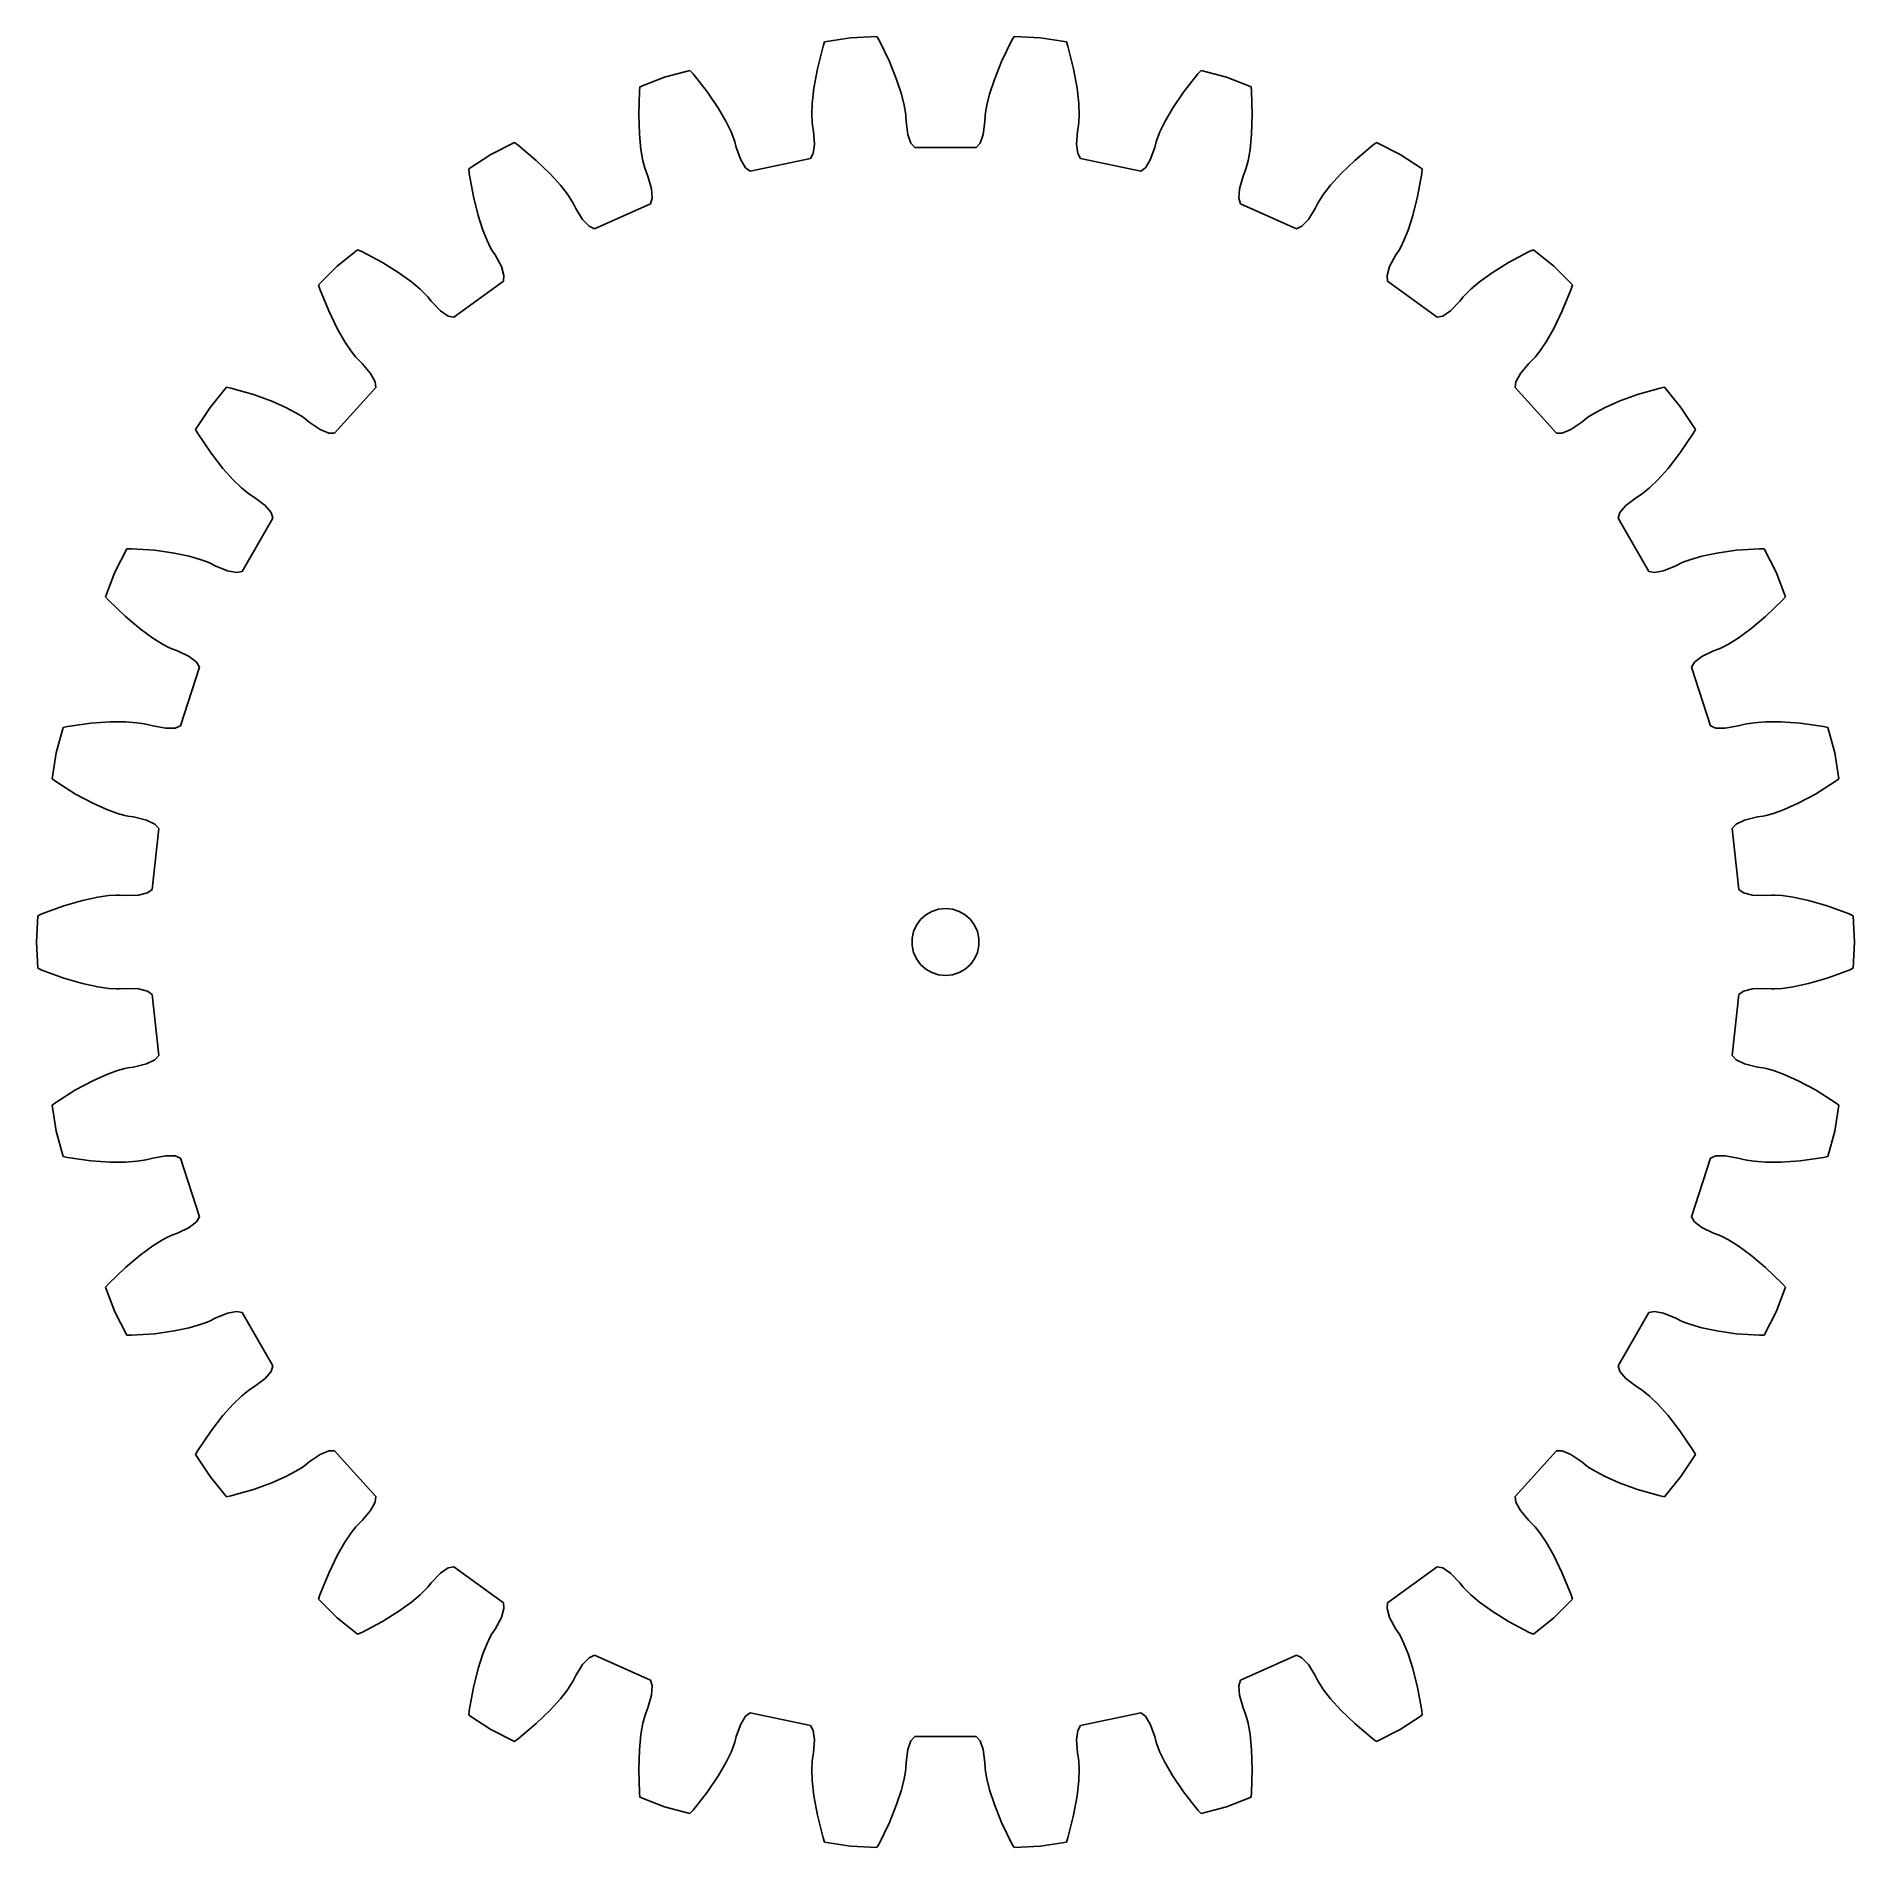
# Model space of a CAD drawing. Header units: metres. Extents: x -40.7 to 40.7, y -40.6 to 40.6.
import ezdxf

# ---------------------------------------------------------------- set-up
doc = ezdxf.new("R2010")
doc.units = ezdxf.units.M

msp = doc.modelspace()

# ---------------------------------------------------------------- linework, layer by layer
for p, q in [((-5.487, 40.145), (-5.742, 39.123)), ((-5.424, 40.336), (-5.487, 40.145)), ((-4.259, 40.52), (-5.424, 40.336)), ((-3.081, 40.582), (-4.259, 40.52)), ((-2.98, 40.408), (-3.081, 40.582)), ((-2.517, 39.462), (-2.98, 40.408)), ((2.98, 40.408), (2.517, 39.462)), ((3.081, 40.582), (2.98, 40.408)), ((4.259, 40.52), (3.081, 40.582)), ((5.424, 40.336), (4.259, 40.52)), ((5.487, 40.145), (5.424, 40.336)), ((5.742, 39.123), (5.487, 40.145)), ((-5.742, 39.123), (-5.895, 38.265)), ((-2.19, 38.654), (-2.517, 39.462)), ((2.517, 39.462), (2.19, 38.654)), ((5.895, 38.265), (5.742, 39.123)), ((-13.692, 38.327), (-13.713, 38.127)), ((-12.59, 38.75), (-13.692, 38.327)), ((-11.451, 39.055), (-12.59, 38.75)), ((-11.316, 38.905), (-11.451, 39.055)), ((-10.667, 38.077), (-11.316, 38.905)), ((-1.976, 37.997), (-2.19, 38.654)), ((2.19, 38.654), (1.976, 37.997)), ((11.316, 38.905), (10.667, 38.077)), ((11.451, 39.055), (11.316, 38.905)), ((12.59, 38.75), (11.451, 39.055)), ((13.692, 38.327), (12.59, 38.75)), ((13.713, 38.127), (13.692, 38.327)), ((-13.713, 38.127), (-13.751, 37.075)), ((-10.179, 37.354), (-10.667, 38.077)), ((-5.968, 37.577), (-5.986, 37.067)), ((-5.895, 38.265), (-5.968, 37.577)), ((-1.852, 37.501), (-1.976, 37.997)), ((-1.794, 37.176), (-1.852, 37.501)), ((1.852, 37.501), (1.794, 37.176)), ((1.976, 37.997), (1.852, 37.501)), ((5.968, 37.577), (5.895, 38.265)), ((5.986, 37.067), (5.968, 37.577)), ((10.667, 38.077), (10.179, 37.354)), ((13.751, 37.075), (13.713, 38.127)), ((-13.751, 37.075), (-13.721, 36.203)), ((-9.832, 36.756), (-10.179, 37.354)), ((-9.608, 36.297), (-9.832, 36.756)), ((-5.986, 37.067), (-5.975, 36.737)), ((-5.975, 36.737), (-5.959, 36.588)), ((-1.778, 37.028), (-1.794, 37.176)), ((-1.769, 36.772), (-1.778, 37.028)), ((-1.689, 36.188), (-1.769, 36.772)), ((1.769, 36.772), (1.689, 36.188)), ((1.778, 37.028), (1.769, 36.772)), ((1.794, 37.176), (1.778, 37.028)), ((5.959, 36.588), (5.975, 36.737)), ((5.975, 36.737), (5.986, 37.067)), ((9.832, 36.756), (9.608, 36.297)), ((10.179, 37.354), (9.832, 36.756)), ((13.721, 36.203), (13.751, 37.075)), ((-13.721, 36.203), (-13.65, 35.515)), ((-9.484, 35.991), (-9.608, 36.297)), ((-9.438, 35.849), (-9.484, 35.991)), ((-5.959, 36.588), (-5.915, 36.336)), ((-5.915, 36.336), (-5.872, 35.748)), ((-1.549, 35.796), (-1.689, 36.188)), ((1.689, 36.188), (1.549, 35.796)), ((5.872, 35.748), (5.915, 36.336)), ((5.915, 36.336), (5.959, 36.588)), ((9.484, 35.991), (9.438, 35.849)), ((9.608, 36.297), (9.484, 35.991)), ((13.65, 35.515), (13.721, 36.203)), ((-20.372, 35.285), (-21.361, 34.642)), ((-19.321, 35.821), (-20.372, 35.285)), ((-19.158, 35.703), (-19.321, 35.821)), ((-18.351, 35.027), (-19.158, 35.703)), ((-13.65, 35.515), (-13.562, 35.012)), ((-9.376, 35.601), (-9.438, 35.849)), ((-9.176, 35.046), (-9.376, 35.601)), ((-8.958, 34.692), (-9.176, 35.046)), ((-6.056, 35.109), (-8.747, 34.537)), ((-5.927, 35.336), (-6.056, 35.109)), ((-5.872, 35.748), (-5.927, 35.336)), ((-1.376, 35.601), (-1.549, 35.796)), ((1.376, 35.601), (-1.376, 35.601)), ((1.549, 35.796), (1.376, 35.601)), ((5.927, 35.336), (5.872, 35.748)), ((6.056, 35.109), (5.927, 35.336)), ((8.747, 34.537), (6.056, 35.109)), ((9.176, 35.046), (8.958, 34.692)), ((9.376, 35.601), (9.176, 35.046)), ((9.438, 35.849), (9.376, 35.601)), ((13.562, 35.012), (13.65, 35.515)), ((19.158, 35.703), (18.351, 35.027)), ((19.321, 35.821), (19.158, 35.703)), ((20.372, 35.285), (19.321, 35.821)), ((21.361, 34.642), (20.372, 35.285)), ((-21.361, 34.642), (-21.341, 34.442)), ((-21.341, 34.442), (-21.159, 33.405)), ((-17.723, 34.422), (-18.351, 35.027)), ((-17.26, 33.908), (-17.723, 34.422)), ((-13.562, 35.012), (-13.482, 34.692)), ((-13.482, 34.692), (-13.436, 34.55)), ((-13.436, 34.55), (-13.34, 34.312)), ((-13.34, 34.312), (-13.176, 33.746)), ((-8.747, 34.537), (-8.958, 34.692)), ((8.958, 34.692), (8.747, 34.537)), ((13.176, 33.746), (13.34, 34.312)), ((13.34, 34.312), (13.436, 34.55)), ((13.436, 34.55), (13.482, 34.692)), ((13.482, 34.692), (13.562, 35.012)), ((17.723, 34.422), (17.26, 33.908)), ((18.351, 35.027), (17.723, 34.422)), ((21.159, 33.405), (21.341, 34.442)), ((21.341, 34.442), (21.361, 34.642)), ((-16.945, 33.506), (-17.26, 33.908)), ((-16.76, 33.233), (-16.945, 33.506)), ((-13.176, 33.746), (-13.144, 33.331)), ((13.144, 33.331), (13.176, 33.746)), ((16.945, 33.506), (16.76, 33.233)), ((17.26, 33.908), (16.945, 33.506)), ((-21.159, 33.405), (-20.949, 32.559)), ((-16.685, 33.103), (-16.76, 33.233)), ((-16.573, 32.873), (-16.685, 33.103)), ((-16.262, 32.372), (-16.573, 32.873)), ((-13.223, 33.082), (-15.737, 31.963)), ((-13.144, 33.331), (-13.223, 33.082)), ((13.223, 33.082), (13.144, 33.331)), ((15.737, 31.963), (13.223, 33.082)), ((16.573, 32.873), (16.262, 32.372)), ((16.685, 33.103), (16.573, 32.873)), ((16.76, 33.233), (16.685, 33.103)), ((20.949, 32.559), (21.159, 33.405)), ((-20.949, 32.559), (-20.736, 31.901)), ((-20.736, 31.901), (-20.545, 31.428)), ((-15.975, 32.071), (-16.262, 32.372)), ((-15.737, 31.963), (-15.975, 32.071)), ((15.975, 32.071), (15.737, 31.963)), ((16.262, 32.372), (15.975, 32.071)), ((20.545, 31.428), (20.736, 31.901)), ((20.736, 31.901), (20.949, 32.559)), ((-26.346, 31.021), (-27.263, 30.278)), ((-26.162, 30.939), (-26.346, 31.021)), ((-20.545, 31.428), (-20.4, 31.131)), ((-20.4, 31.131), (-20.326, 31.001)), ((-20.326, 31.001), (-20.183, 30.789)), ((20.183, 30.789), (20.326, 31.001)), ((20.326, 31.001), (20.4, 31.131)), ((20.4, 31.131), (20.545, 31.428)), ((26.346, 31.021), (26.162, 30.939)), ((27.263, 30.278), (26.346, 31.021)), ((-27.263, 30.278), (-28.097, 29.444)), ((-25.232, 30.446), (-26.162, 30.939)), ((-24.492, 29.985), (-25.232, 30.446)), ((-20.183, 30.789), (-19.904, 30.27)), ((-19.904, 30.27), (-19.787, 29.87)), ((19.787, 29.87), (19.904, 30.27)), ((19.904, 30.27), (20.183, 30.789)), ((25.232, 30.446), (24.492, 29.985)), ((26.162, 30.939), (25.232, 30.446)), ((28.097, 29.444), (27.263, 30.278)), ((-28.097, 29.444), (-28.035, 29.253)), ((-23.932, 29.579), (-24.492, 29.985)), ((-23.541, 29.251), (-23.932, 29.579)), ((-19.813, 29.61), (-22.039, 27.993)), ((-19.787, 29.87), (-19.813, 29.61)), ((19.813, 29.61), (19.787, 29.87)), ((22.039, 27.993), (19.813, 29.61)), ((23.932, 29.579), (23.541, 29.251)), ((24.492, 29.985), (23.932, 29.579)), ((28.035, 29.253), (28.097, 29.444)), ((-28.035, 29.253), (-27.642, 28.276)), ((-23.303, 29.022), (-23.541, 29.251)), ((-23.203, 28.911), (-23.303, 29.022)), ((-23.045, 28.709), (-23.203, 28.911)), ((-22.637, 28.284), (-23.045, 28.709)), ((23.045, 28.709), (22.637, 28.284)), ((23.203, 28.911), (23.045, 28.709)), ((23.303, 29.022), (23.203, 28.911)), ((23.541, 29.251), (23.303, 29.022)), ((27.642, 28.276), (28.035, 29.253)), ((-27.642, 28.276), (-27.26, 27.492)), ((-22.294, 28.049), (-22.637, 28.284)), ((-22.039, 27.993), (-22.294, 28.049)), ((22.294, 28.049), (22.039, 27.993)), ((22.637, 28.284), (22.294, 28.049)), ((27.26, 27.492), (27.642, 28.276)), ((-27.26, 27.492), (-26.915, 26.893)), ((-26.915, 26.893), (-26.63, 26.469)), ((26.63, 26.469), (26.915, 26.893)), ((26.915, 26.893), (27.26, 27.492)), ((-26.63, 26.469), (-26.427, 26.209)), ((-26.427, 26.209), (-26.327, 26.098)), ((-26.327, 26.098), (-26.143, 25.92)), ((26.143, 25.92), (26.327, 26.098)), ((26.327, 26.098), (26.427, 26.209)), ((26.427, 26.209), (26.63, 26.469)), ((-26.143, 25.92), (-25.763, 25.47)), ((-25.763, 25.47), (-25.565, 25.103)), ((25.565, 25.103), (25.763, 25.47)), ((25.763, 25.47), (26.143, 25.92)), ((-32.22, 24.865), (-32.962, 23.949)), ((-32.023, 24.824), (-32.22, 24.865)), ((-31.011, 24.535), (-32.023, 24.824)), ((-30.191, 24.237), (-31.011, 24.535)), ((-25.536, 24.844), (-27.377, 22.799)), ((-25.565, 25.103), (-25.536, 24.844)), ((25.536, 24.844), (25.565, 25.103)), ((27.377, 22.799), (25.536, 24.844)), ((31.011, 24.535), (30.191, 24.237)), ((32.023, 24.824), (31.011, 24.535)), ((32.22, 24.865), (32.023, 24.824)), ((32.962, 23.949), (32.22, 24.865)), ((-32.962, 23.949), (-33.605, 22.959)), ((-29.559, 23.957), (-30.191, 24.237)), ((-29.108, 23.717), (-29.559, 23.957)), ((-28.828, 23.543), (-29.108, 23.717)), ((29.108, 23.717), (28.828, 23.543)), ((29.559, 23.957), (29.108, 23.717)), ((30.191, 24.237), (29.559, 23.957)), ((33.605, 22.959), (32.962, 23.949)), ((-33.605, 22.959), (-33.504, 22.785)), ((-28.707, 23.455), (-28.828, 23.543)), ((-28.511, 23.291), (-28.707, 23.455)), ((-28.023, 22.959), (-28.511, 23.291)), ((-27.638, 22.801), (-28.023, 22.959)), ((28.023, 22.959), (27.638, 22.801)), ((28.511, 23.291), (28.023, 22.959)), ((28.707, 23.455), (28.511, 23.291)), ((28.828, 23.543), (28.707, 23.455)), ((33.504, 22.785), (33.605, 22.959)), ((-33.504, 22.785), (-32.917, 21.911)), ((-27.377, 22.799), (-27.638, 22.801)), ((27.638, 22.801), (27.377, 22.799)), ((32.917, 21.911), (33.504, 22.785)), ((-32.917, 21.911), (-32.38, 21.224)), ((-32.38, 21.224), (-31.918, 20.709)), ((31.918, 20.709), (32.38, 21.224)), ((32.38, 21.224), (32.917, 21.911)), ((-31.918, 20.709), (-31.551, 20.354)), ((31.551, 20.354), (31.918, 20.709)), ((-31.551, 20.354), (-31.299, 20.142)), ((-31.299, 20.142), (-31.178, 20.054)), ((-31.178, 20.054), (-30.961, 19.918)), ((-30.961, 19.918), (-30.495, 19.557)), ((30.495, 19.557), (30.961, 19.918)), ((30.961, 19.918), (31.178, 20.054)), ((31.178, 20.054), (31.299, 20.142)), ((31.299, 20.142), (31.551, 20.354)), ((-30.143, 18.992), (-31.519, 16.609)), ((-30.495, 19.557), (-30.226, 19.24)), ((-30.226, 19.24), (-30.143, 18.992)), ((30.143, 18.992), (30.226, 19.24)), ((31.519, 16.609), (30.143, 18.992)), ((30.226, 19.24), (30.495, 19.557)), ((-36.686, 17.623), (-37.221, 16.572)), ((-36.484, 17.623), (-36.686, 17.623)), ((-35.434, 17.551), (-36.484, 17.623)), ((-34.57, 17.431), (-35.434, 17.551)), ((-33.894, 17.287), (-34.57, 17.431)), ((-33.403, 17.147), (-33.894, 17.287)), ((-33.093, 17.035), (-33.403, 17.147)), ((33.403, 17.147), (33.093, 17.035)), ((33.894, 17.287), (33.403, 17.147)), ((34.57, 17.431), (33.894, 17.287)), ((35.434, 17.551), (34.57, 17.431)), ((36.484, 17.623), (35.434, 17.551)), ((36.686, 17.623), (36.484, 17.623)), ((37.221, 16.572), (36.686, 17.623)), ((-37.221, 16.572), (-37.644, 15.47)), ((-32.956, 16.974), (-33.093, 17.035)), ((-32.73, 16.854), (-32.956, 16.974)), ((-32.184, 16.631), (-32.73, 16.854)), ((-31.775, 16.556), (-32.184, 16.631)), ((-31.519, 16.609), (-31.775, 16.556)), ((31.775, 16.556), (31.519, 16.609)), ((32.184, 16.631), (31.775, 16.556)), ((32.73, 16.854), (32.184, 16.631)), ((32.956, 16.974), (32.73, 16.854)), ((33.093, 17.035), (32.956, 16.974)), ((37.644, 15.47), (37.221, 16.572)), ((-37.644, 15.47), (-37.51, 15.321)), ((-37.51, 15.321), (-36.753, 14.589)), ((36.753, 14.589), (37.51, 15.321)), ((37.51, 15.321), (37.644, 15.47)), ((-36.753, 14.589), (-36.086, 14.028)), ((-36.086, 14.028), (-35.527, 13.621)), ((35.527, 13.621), (36.086, 14.028)), ((36.086, 14.028), (36.753, 14.589)), ((-35.527, 13.621), (-35.094, 13.35)), ((-35.094, 13.35), (-34.803, 13.194)), ((-34.803, 13.194), (-34.666, 13.133)), ((-34.666, 13.133), (-34.426, 13.046)), ((-34.426, 13.046), (-33.895, 12.789)), ((33.895, 12.789), (34.426, 13.046)), ((34.426, 13.046), (34.666, 13.133)), ((34.666, 13.133), (34.803, 13.194)), ((34.803, 13.194), (35.094, 13.35)), ((35.094, 13.35), (35.527, 13.621)), ((-33.433, 12.31), (-34.283, 9.693)), ((-33.895, 12.789), (-33.565, 12.535)), ((-33.565, 12.535), (-33.433, 12.31)), ((33.433, 12.31), (33.565, 12.535)), ((34.283, 9.693), (33.433, 12.31)), ((33.565, 12.535), (33.895, 12.789)), ((-38.309, 9.8), (-39.351, 9.653)), ((-37.439, 9.862), (-38.309, 9.8)), ((-36.748, 9.863), (-37.439, 9.862)), ((-36.238, 9.828), (-36.748, 9.863)), ((-35.911, 9.782), (-36.238, 9.828)), ((-35.765, 9.751), (-35.911, 9.782)), ((35.911, 9.782), (35.765, 9.751)), ((36.238, 9.828), (35.911, 9.782)), ((36.748, 9.863), (36.238, 9.828)), ((37.439, 9.862), (36.748, 9.863)), ((38.309, 9.8), (37.439, 9.862)), ((39.351, 9.653), (38.309, 9.8)), ((-39.548, 9.611), (-39.853, 8.471)), ((-39.351, 9.653), (-39.548, 9.611)), ((-35.519, 9.681), (-35.765, 9.751)), ((-34.939, 9.576), (-35.519, 9.681)), ((-34.523, 9.588), (-34.939, 9.576)), ((-34.283, 9.693), (-34.523, 9.588)), ((34.523, 9.588), (34.283, 9.693)), ((34.939, 9.576), (34.523, 9.588)), ((35.519, 9.681), (34.939, 9.576)), ((35.765, 9.751), (35.519, 9.681)), ((39.548, 9.611), (39.351, 9.653)), ((39.853, 8.471), (39.548, 9.611)), ((-39.853, 8.471), (-40.038, 7.306)), ((40.038, 7.306), (39.853, 8.471)), ((-40.038, 7.306), (-39.875, 7.187)), ((-39.875, 7.187), (-38.983, 6.629)), ((-38.983, 6.629), (-38.213, 6.218)), ((38.213, 6.218), (38.983, 6.629)), ((38.983, 6.629), (39.875, 7.187)), ((39.875, 7.187), (40.038, 7.306)), ((-38.213, 6.218), (-37.582, 5.937)), ((-37.582, 5.937), (-37.102, 5.761)), ((-37.102, 5.761), (-36.785, 5.67)), ((36.785, 5.67), (37.102, 5.761)), ((37.102, 5.761), (37.582, 5.937)), ((37.582, 5.937), (38.213, 6.218)), ((-36.785, 5.67), (-36.639, 5.639)), ((-36.639, 5.639), (-36.386, 5.603)), ((-36.386, 5.603), (-35.813, 5.463)), ((-35.813, 5.463), (-35.438, 5.282)), ((-35.262, 5.089), (-35.549, 2.353)), ((-35.438, 5.282), (-35.262, 5.089)), ((35.262, 5.089), (35.438, 5.282)), ((35.549, 2.353), (35.262, 5.089)), ((35.438, 5.282), (35.813, 5.463)), ((35.813, 5.463), (36.386, 5.603)), ((36.386, 5.603), (36.639, 5.639)), ((36.639, 5.639), (36.785, 5.67)), ((-38.671, 1.863), (-39.509, 1.621)), ((-37.995, 2.007), (-38.671, 1.863)), ((-37.49, 2.078), (-37.995, 2.007)), ((-37.16, 2.102), (-37.49, 2.078)), ((-37.011, 2.102), (-37.16, 2.102)), ((-36.756, 2.084), (-37.011, 2.102)), ((-36.166, 2.103), (-36.756, 2.084)), ((-35.762, 2.201), (-36.166, 2.103)), ((-35.549, 2.353), (-35.762, 2.201)), ((35.762, 2.201), (35.549, 2.353)), ((36.166, 2.103), (35.762, 2.201)), ((36.756, 2.084), (36.166, 2.103)), ((37.011, 2.102), (36.756, 2.084)), ((37.16, 2.102), (37.011, 2.102)), ((37.49, 2.078), (37.16, 2.102)), ((37.995, 2.007), (37.49, 2.078)), ((38.671, 1.863), (37.995, 2.007)), ((39.509, 1.621), (38.671, 1.863)), ((-40.682, 1.178), (-40.744, 0)), ((-40.498, 1.26), (-40.682, 1.178)), ((-39.509, 1.621), (-40.498, 1.26)), ((-1.299, 0.75), (-1.115, 1.004)), ((-1.115, 1.004), (-0.882, 1.214)), ((-0.882, 1.214), (-0.61, 1.37)), ((-0.61, 1.37), (-0.312, 1.467)), ((-0.312, 1.467), (0, 1.5)), ((0, 1.5), (0.312, 1.467)), ((0.312, 1.467), (0.61, 1.37)), ((0.61, 1.37), (0.882, 1.214)), ((0.882, 1.214), (1.115, 1.004)), ((1.115, 1.004), (1.299, 0.75)), ((40.498, 1.26), (39.509, 1.621)), ((40.682, 1.178), (40.498, 1.26)), ((40.744, 0), (40.682, 1.178)), ((-1.492, 0.157), (-1.427, 0.464)), ((-1.492, -0.157), (-1.492, 0.157)), ((-1.427, 0.464), (-1.299, 0.75)), ((1.299, 0.75), (1.427, 0.464)), ((1.427, 0.464), (1.492, 0.157)), ((1.492, 0.157), (1.492, -0.157)), ((40.682, -1.178), (40.744, 0)), ((-40.744, 0), (-40.682, -1.178)), ((-1.427, -0.464), (-1.492, -0.157)), ((-1.299, -0.75), (-1.427, -0.464)), ((-1.115, -1.004), (-1.299, -0.75)), ((1.299, -0.75), (1.115, -1.004)), ((1.427, -0.464), (1.299, -0.75)), ((1.492, -0.157), (1.427, -0.464)), ((-40.682, -1.178), (-40.498, -1.26)), ((-40.498, -1.26), (-39.509, -1.621)), ((-39.509, -1.621), (-38.671, -1.863)), ((-0.882, -1.214), (-1.115, -1.004)), ((-0.61, -1.37), (-0.882, -1.214)), ((-0.312, -1.467), (-0.61, -1.37)), ((0, -1.5), (-0.312, -1.467)), ((0.312, -1.467), (0, -1.5)), ((0.61, -1.37), (0.312, -1.467)), ((0.882, -1.214), (0.61, -1.37)), ((1.115, -1.004), (0.882, -1.214)), ((38.671, -1.863), (39.509, -1.621)), ((39.509, -1.621), (40.498, -1.26)), ((40.498, -1.26), (40.682, -1.178)), ((-38.671, -1.863), (-37.995, -2.007)), ((-37.995, -2.007), (-37.49, -2.078)), ((-37.49, -2.078), (-37.16, -2.102)), ((-37.16, -2.102), (-37.011, -2.102)), ((-37.011, -2.102), (-36.756, -2.084)), ((-36.756, -2.084), (-36.166, -2.103)), ((-36.166, -2.103), (-35.762, -2.201)), ((-35.762, -2.201), (-35.549, -2.353)), ((-35.549, -2.353), (-35.262, -5.089)), ((35.262, -5.089), (35.549, -2.353)), ((35.549, -2.353), (35.762, -2.201)), ((35.762, -2.201), (36.166, -2.103)), ((36.166, -2.103), (36.756, -2.084)), ((36.756, -2.084), (37.011, -2.102)), ((37.011, -2.102), (37.16, -2.102)), ((37.16, -2.102), (37.49, -2.078)), ((37.49, -2.078), (37.995, -2.007)), ((37.995, -2.007), (38.671, -1.863)), ((-36.785, -5.67), (-37.102, -5.761)), ((-36.639, -5.639), (-36.785, -5.67)), ((-36.386, -5.603), (-36.639, -5.639)), ((-35.813, -5.463), (-36.386, -5.603)), ((-35.438, -5.282), (-35.813, -5.463)), ((-35.262, -5.089), (-35.438, -5.282)), ((35.438, -5.282), (35.262, -5.089)), ((35.813, -5.463), (35.438, -5.282)), ((36.386, -5.603), (35.813, -5.463)), ((36.639, -5.639), (36.386, -5.603)), ((36.785, -5.67), (36.639, -5.639)), ((37.102, -5.761), (36.785, -5.67)), ((-38.213, -6.218), (-38.983, -6.629)), ((-37.582, -5.937), (-38.213, -6.218)), ((-37.102, -5.761), (-37.582, -5.937)), ((37.582, -5.937), (37.102, -5.761)), ((38.213, -6.218), (37.582, -5.937)), ((38.983, -6.629), (38.213, -6.218)), ((-39.875, -7.187), (-40.038, -7.306)), ((-40.038, -7.306), (-39.853, -8.471)), ((-38.983, -6.629), (-39.875, -7.187)), ((39.875, -7.187), (38.983, -6.629)), ((39.853, -8.471), (40.038, -7.306)), ((40.038, -7.306), (39.875, -7.187)), ((-39.853, -8.471), (-39.548, -9.611)), ((39.548, -9.611), (39.853, -8.471)), ((-39.548, -9.611), (-39.351, -9.653)), ((-39.351, -9.653), (-38.309, -9.8)), ((-35.911, -9.782), (-35.765, -9.751)), ((-35.765, -9.751), (-35.519, -9.681)), ((-35.519, -9.681), (-34.939, -9.576)), ((-34.939, -9.576), (-34.523, -9.588)), ((-34.523, -9.588), (-34.283, -9.693)), ((-34.283, -9.693), (-33.433, -12.31)), ((33.433, -12.31), (34.283, -9.693)), ((34.283, -9.693), (34.523, -9.588)), ((34.523, -9.588), (34.939, -9.576)), ((34.939, -9.576), (35.519, -9.681)), ((35.519, -9.681), (35.765, -9.751)), ((35.765, -9.751), (35.911, -9.782)), ((38.309, -9.8), (39.351, -9.653)), ((39.351, -9.653), (39.548, -9.611)), ((-38.309, -9.8), (-37.439, -9.862)), ((-37.439, -9.862), (-36.748, -9.863)), ((-36.748, -9.863), (-36.238, -9.828)), ((-36.238, -9.828), (-35.911, -9.782)), ((35.911, -9.782), (36.238, -9.828)), ((36.238, -9.828), (36.748, -9.863)), ((36.748, -9.863), (37.439, -9.862)), ((37.439, -9.862), (38.309, -9.8)), ((-33.895, -12.789), (-34.426, -13.046)), ((-33.565, -12.535), (-33.895, -12.789)), ((-33.433, -12.31), (-33.565, -12.535)), ((33.565, -12.535), (33.433, -12.31)), ((33.895, -12.789), (33.565, -12.535)), ((34.426, -13.046), (33.895, -12.789)), ((-35.527, -13.621), (-36.086, -14.028)), ((-35.094, -13.35), (-35.527, -13.621)), ((-34.803, -13.194), (-35.094, -13.35)), ((-34.666, -13.133), (-34.803, -13.194)), ((-34.426, -13.046), (-34.666, -13.133)), ((34.666, -13.133), (34.426, -13.046)), ((34.803, -13.194), (34.666, -13.133)), ((35.094, -13.35), (34.803, -13.194)), ((35.527, -13.621), (35.094, -13.35)), ((36.086, -14.028), (35.527, -13.621)), ((-36.753, -14.589), (-37.51, -15.321)), ((-36.086, -14.028), (-36.753, -14.589)), ((36.753, -14.589), (36.086, -14.028)), ((37.51, -15.321), (36.753, -14.589)), ((-37.51, -15.321), (-37.644, -15.47)), ((-37.644, -15.47), (-37.221, -16.572)), ((37.221, -16.572), (37.644, -15.47)), ((37.644, -15.47), (37.51, -15.321)), ((-37.221, -16.572), (-36.686, -17.623)), ((-33.403, -17.147), (-33.093, -17.035)), ((-33.093, -17.035), (-32.956, -16.974)), ((-32.956, -16.974), (-32.73, -16.854)), ((-32.73, -16.854), (-32.184, -16.631)), ((-32.184, -16.631), (-31.775, -16.556)), ((-31.775, -16.556), (-31.519, -16.609)), ((-31.519, -16.609), (-30.143, -18.992)), ((30.143, -18.992), (31.519, -16.609)), ((31.519, -16.609), (31.775, -16.556)), ((31.775, -16.556), (32.184, -16.631)), ((32.184, -16.631), (32.73, -16.854)), ((32.73, -16.854), (32.956, -16.974)), ((32.956, -16.974), (33.093, -17.035)), ((33.093, -17.035), (33.403, -17.147)), ((36.686, -17.623), (37.221, -16.572)), ((-36.686, -17.623), (-36.484, -17.623)), ((-36.484, -17.623), (-35.434, -17.551)), ((-35.434, -17.551), (-34.57, -17.431)), ((-34.57, -17.431), (-33.894, -17.287)), ((-33.894, -17.287), (-33.403, -17.147)), ((33.403, -17.147), (33.894, -17.287)), ((33.894, -17.287), (34.57, -17.431)), ((34.57, -17.431), (35.434, -17.551)), ((35.434, -17.551), (36.484, -17.623)), ((36.484, -17.623), (36.686, -17.623)), ((-30.495, -19.557), (-30.961, -19.918)), ((-30.226, -19.24), (-30.495, -19.557)), ((-30.143, -18.992), (-30.226, -19.24)), ((30.226, -19.24), (30.143, -18.992)), ((30.495, -19.557), (30.226, -19.24)), ((30.961, -19.918), (30.495, -19.557)), ((-31.551, -20.354), (-31.918, -20.709)), ((-31.299, -20.142), (-31.551, -20.354)), ((-31.178, -20.054), (-31.299, -20.142)), ((-30.961, -19.918), (-31.178, -20.054)), ((31.178, -20.054), (30.961, -19.918)), ((31.299, -20.142), (31.178, -20.054)), ((31.551, -20.354), (31.299, -20.142)), ((31.918, -20.709), (31.551, -20.354)), ((-31.918, -20.709), (-32.38, -21.224)), ((32.38, -21.224), (31.918, -20.709)), ((-32.917, -21.911), (-33.504, -22.785)), ((-32.38, -21.224), (-32.917, -21.911)), ((32.917, -21.911), (32.38, -21.224)), ((33.504, -22.785), (32.917, -21.911)), ((-33.504, -22.785), (-33.605, -22.959)), ((-28.023, -22.959), (-27.638, -22.801)), ((-27.638, -22.801), (-27.377, -22.799)), ((-27.377, -22.799), (-25.536, -24.844)), ((25.536, -24.844), (27.377, -22.799)), ((27.377, -22.799), (27.638, -22.801)), ((27.638, -22.801), (28.023, -22.959)), ((33.605, -22.959), (33.504, -22.785)), ((-33.605, -22.959), (-32.962, -23.949)), ((-29.108, -23.717), (-28.828, -23.543)), ((-28.828, -23.543), (-28.707, -23.455)), ((-28.707, -23.455), (-28.511, -23.291)), ((-28.511, -23.291), (-28.023, -22.959)), ((28.023, -22.959), (28.511, -23.291)), ((28.511, -23.291), (28.707, -23.455)), ((28.707, -23.455), (28.828, -23.543)), ((28.828, -23.543), (29.108, -23.717)), ((32.962, -23.949), (33.605, -22.959)), ((-32.962, -23.949), (-32.22, -24.865)), ((-31.011, -24.535), (-30.191, -24.237)), ((-30.191, -24.237), (-29.559, -23.957)), ((-29.559, -23.957), (-29.108, -23.717)), ((29.108, -23.717), (29.559, -23.957)), ((29.559, -23.957), (30.191, -24.237)), ((30.191, -24.237), (31.011, -24.535)), ((32.22, -24.865), (32.962, -23.949)), ((-32.22, -24.865), (-32.023, -24.824)), ((-32.023, -24.824), (-31.011, -24.535)), ((-25.565, -25.103), (-25.763, -25.47)), ((-25.536, -24.844), (-25.565, -25.103)), ((25.565, -25.103), (25.536, -24.844)), ((25.763, -25.47), (25.565, -25.103)), ((31.011, -24.535), (32.023, -24.824)), ((32.023, -24.824), (32.22, -24.865)), ((-26.143, -25.92), (-26.327, -26.098)), ((-25.763, -25.47), (-26.143, -25.92)), ((26.143, -25.92), (25.763, -25.47)), ((26.327, -26.098), (26.143, -25.92)), ((-26.63, -26.469), (-26.915, -26.893)), ((-26.427, -26.209), (-26.63, -26.469)), ((-26.327, -26.098), (-26.427, -26.209)), ((26.427, -26.209), (26.327, -26.098)), ((26.63, -26.469), (26.427, -26.209)), ((26.915, -26.893), (26.63, -26.469)), ((-27.26, -27.492), (-27.642, -28.276)), ((-26.915, -26.893), (-27.26, -27.492)), ((27.26, -27.492), (26.915, -26.893)), ((27.642, -28.276), (27.26, -27.492)), ((-27.642, -28.276), (-28.035, -29.253)), ((-23.045, -28.709), (-22.637, -28.284)), ((-22.637, -28.284), (-22.294, -28.049)), ((-22.294, -28.049), (-22.039, -27.993)), ((-22.039, -27.993), (-19.813, -29.61)), ((19.813, -29.61), (22.039, -27.993)), ((22.039, -27.993), (22.294, -28.049)), ((22.294, -28.049), (22.637, -28.284)), ((22.637, -28.284), (23.045, -28.709)), ((28.035, -29.253), (27.642, -28.276)), ((-28.035, -29.253), (-28.097, -29.444)), ((-23.932, -29.579), (-23.541, -29.251)), ((-23.541, -29.251), (-23.303, -29.022)), ((-23.303, -29.022), (-23.203, -28.911)), ((-23.203, -28.911), (-23.045, -28.709)), ((23.045, -28.709), (23.203, -28.911)), ((23.203, -28.911), (23.303, -29.022)), ((23.303, -29.022), (23.541, -29.251)), ((23.541, -29.251), (23.932, -29.579)), ((28.097, -29.444), (28.035, -29.253)), ((-28.097, -29.444), (-27.263, -30.278)), ((-25.232, -30.446), (-24.492, -29.985)), ((-24.492, -29.985), (-23.932, -29.579)), ((-19.787, -29.87), (-19.904, -30.27)), ((-19.813, -29.61), (-19.787, -29.87)), ((19.787, -29.87), (19.813, -29.61)), ((19.904, -30.27), (19.787, -29.87)), ((23.932, -29.579), (24.492, -29.985)), ((24.492, -29.985), (25.232, -30.446)), ((27.263, -30.278), (28.097, -29.444)), ((-27.263, -30.278), (-26.346, -31.021)), ((-26.346, -31.021), (-26.162, -30.939)), ((-26.162, -30.939), (-25.232, -30.446)), ((-20.183, -30.789), (-20.326, -31.001)), ((-19.904, -30.27), (-20.183, -30.789)), ((20.183, -30.789), (19.904, -30.27)), ((20.326, -31.001), (20.183, -30.789)), ((25.232, -30.446), (26.162, -30.939)), ((26.162, -30.939), (26.346, -31.021)), ((26.346, -31.021), (27.263, -30.278)), ((-20.545, -31.428), (-20.736, -31.901)), ((-20.4, -31.131), (-20.545, -31.428)), ((-20.326, -31.001), (-20.4, -31.131)), ((20.4, -31.131), (20.326, -31.001)), ((20.545, -31.428), (20.4, -31.131)), ((20.736, -31.901), (20.545, -31.428)), ((-20.949, -32.559), (-21.159, -33.405)), ((-20.736, -31.901), (-20.949, -32.559)), ((-16.573, -32.873), (-16.262, -32.372)), ((-16.262, -32.372), (-15.975, -32.071)), ((-15.975, -32.071), (-15.737, -31.963)), ((-15.737, -31.963), (-13.223, -33.082)), ((13.223, -33.082), (15.737, -31.963)), ((15.737, -31.963), (15.975, -32.071)), ((15.975, -32.071), (16.262, -32.372)), ((16.262, -32.372), (16.573, -32.873)), ((20.949, -32.559), (20.736, -31.901)), ((21.159, -33.405), (20.949, -32.559)), ((-21.159, -33.405), (-21.341, -34.442)), ((-16.945, -33.506), (-16.76, -33.233)), ((-16.76, -33.233), (-16.685, -33.103)), ((-16.685, -33.103), (-16.573, -32.873)), ((-13.223, -33.082), (-13.144, -33.331)), ((-13.144, -33.331), (-13.176, -33.746)), ((13.144, -33.331), (13.223, -33.082)), ((13.176, -33.746), (13.144, -33.331)), ((16.573, -32.873), (16.685, -33.103)), ((16.685, -33.103), (16.76, -33.233)), ((16.76, -33.233), (16.945, -33.506)), ((21.341, -34.442), (21.159, -33.405)), ((-17.723, -34.422), (-17.26, -33.908)), ((-17.26, -33.908), (-16.945, -33.506)), ((-13.176, -33.746), (-13.34, -34.312)), ((13.34, -34.312), (13.176, -33.746)), ((16.945, -33.506), (17.26, -33.908)), ((17.26, -33.908), (17.723, -34.422)), ((-21.341, -34.442), (-21.361, -34.642)), ((-21.361, -34.642), (-20.372, -35.285)), ((-19.158, -35.703), (-18.351, -35.027)), ((-18.351, -35.027), (-17.723, -34.422)), ((-13.562, -35.012), (-13.65, -35.515)), ((-13.482, -34.692), (-13.562, -35.012)), ((-13.436, -34.55), (-13.482, -34.692)), ((-13.34, -34.312), (-13.436, -34.55)), ((-9.176, -35.046), (-8.958, -34.692)), ((-8.958, -34.692), (-8.747, -34.537)), ((-8.747, -34.537), (-6.056, -35.109)), ((6.056, -35.109), (8.747, -34.537)), ((8.747, -34.537), (8.958, -34.692)), ((8.958, -34.692), (9.176, -35.046)), ((13.436, -34.55), (13.34, -34.312)), ((13.482, -34.692), (13.436, -34.55)), ((13.562, -35.012), (13.482, -34.692)), ((13.65, -35.515), (13.562, -35.012)), ((17.723, -34.422), (18.351, -35.027)), ((18.351, -35.027), (19.158, -35.703)), ((20.372, -35.285), (21.361, -34.642)), ((21.361, -34.642), (21.341, -34.442)), ((-20.372, -35.285), (-19.321, -35.821)), ((-19.321, -35.821), (-19.158, -35.703)), ((-13.65, -35.515), (-13.721, -36.203)), ((-9.484, -35.991), (-9.438, -35.849)), ((-9.438, -35.849), (-9.376, -35.601)), ((-9.376, -35.601), (-9.176, -35.046)), ((-6.056, -35.109), (-5.927, -35.336)), ((-5.927, -35.336), (-5.872, -35.748)), ((-5.872, -35.748), (-5.915, -36.336)), ((-1.689, -36.188), (-1.549, -35.796)), ((-1.549, -35.796), (-1.376, -35.601)), ((-1.376, -35.601), (1.376, -35.601)), ((1.376, -35.601), (1.549, -35.796)), ((1.549, -35.796), (1.689, -36.188)), ((5.872, -35.748), (5.927, -35.336)), ((5.915, -36.336), (5.872, -35.748)), ((5.927, -35.336), (6.056, -35.109)), ((9.176, -35.046), (9.376, -35.601)), ((9.376, -35.601), (9.438, -35.849)), ((9.438, -35.849), (9.484, -35.991)), ((13.721, -36.203), (13.65, -35.515)), ((19.158, -35.703), (19.321, -35.821)), ((19.321, -35.821), (20.372, -35.285)), ((-13.721, -36.203), (-13.751, -37.075)), ((-9.832, -36.756), (-9.608, -36.297)), ((-9.608, -36.297), (-9.484, -35.991)), ((-5.959, -36.588), (-5.975, -36.737)), ((-5.915, -36.336), (-5.959, -36.588)), ((-1.769, -36.772), (-1.689, -36.188)), ((1.689, -36.188), (1.769, -36.772)), ((5.959, -36.588), (5.915, -36.336)), ((5.975, -36.737), (5.959, -36.588)), ((9.484, -35.991), (9.608, -36.297)), ((9.608, -36.297), (9.832, -36.756)), ((13.751, -37.075), (13.721, -36.203)), ((-13.751, -37.075), (-13.713, -38.127)), ((-10.667, -38.077), (-10.179, -37.354)), ((-10.179, -37.354), (-9.832, -36.756)), ((-5.975, -36.737), (-5.986, -37.067)), ((-5.986, -37.067), (-5.968, -37.577)), ((-1.852, -37.501), (-1.794, -37.176)), ((-1.794, -37.176), (-1.778, -37.028)), ((-1.778, -37.028), (-1.769, -36.772)), ((1.769, -36.772), (1.778, -37.028)), ((1.778, -37.028), (1.794, -37.176)), ((1.794, -37.176), (1.852, -37.501)), ((5.968, -37.577), (5.986, -37.067)), ((5.986, -37.067), (5.975, -36.737)), ((9.832, -36.756), (10.179, -37.354)), ((10.179, -37.354), (10.667, -38.077)), ((13.713, -38.127), (13.751, -37.075)), ((-13.713, -38.127), (-13.692, -38.327)), ((-11.316, -38.905), (-10.667, -38.077)), ((-5.968, -37.577), (-5.895, -38.265)), ((-5.895, -38.265), (-5.742, -39.123)), ((-2.19, -38.654), (-1.976, -37.997)), ((-1.976, -37.997), (-1.852, -37.501)), ((1.852, -37.501), (1.976, -37.997)), ((1.976, -37.997), (2.19, -38.654)), ((5.742, -39.123), (5.895, -38.265)), ((5.895, -38.265), (5.968, -37.577)), ((10.667, -38.077), (11.316, -38.905)), ((13.692, -38.327), (13.713, -38.127)), ((-13.692, -38.327), (-12.59, -38.75)), ((-12.59, -38.75), (-11.451, -39.055)), ((-11.451, -39.055), (-11.316, -38.905)), ((-2.517, -39.462), (-2.19, -38.654)), ((2.19, -38.654), (2.517, -39.462)), ((11.316, -38.905), (11.451, -39.055)), ((11.451, -39.055), (12.59, -38.75)), ((12.59, -38.75), (13.692, -38.327)), ((-5.742, -39.123), (-5.487, -40.145)), ((-2.98, -40.408), (-2.517, -39.462)), ((2.517, -39.462), (2.98, -40.408)), ((5.487, -40.145), (5.742, -39.123)), ((-5.487, -40.145), (-5.424, -40.336)), ((-5.424, -40.336), (-4.259, -40.52)), ((-4.259, -40.52), (-3.081, -40.582)), ((-3.081, -40.582), (-2.98, -40.408)), ((2.98, -40.408), (3.081, -40.582)), ((3.081, -40.582), (4.259, -40.52)), ((4.259, -40.52), (5.424, -40.336)), ((5.424, -40.336), (5.487, -40.145))]:
    msp.add_line(p, q)

doc.saveas('drawing.dxf')
